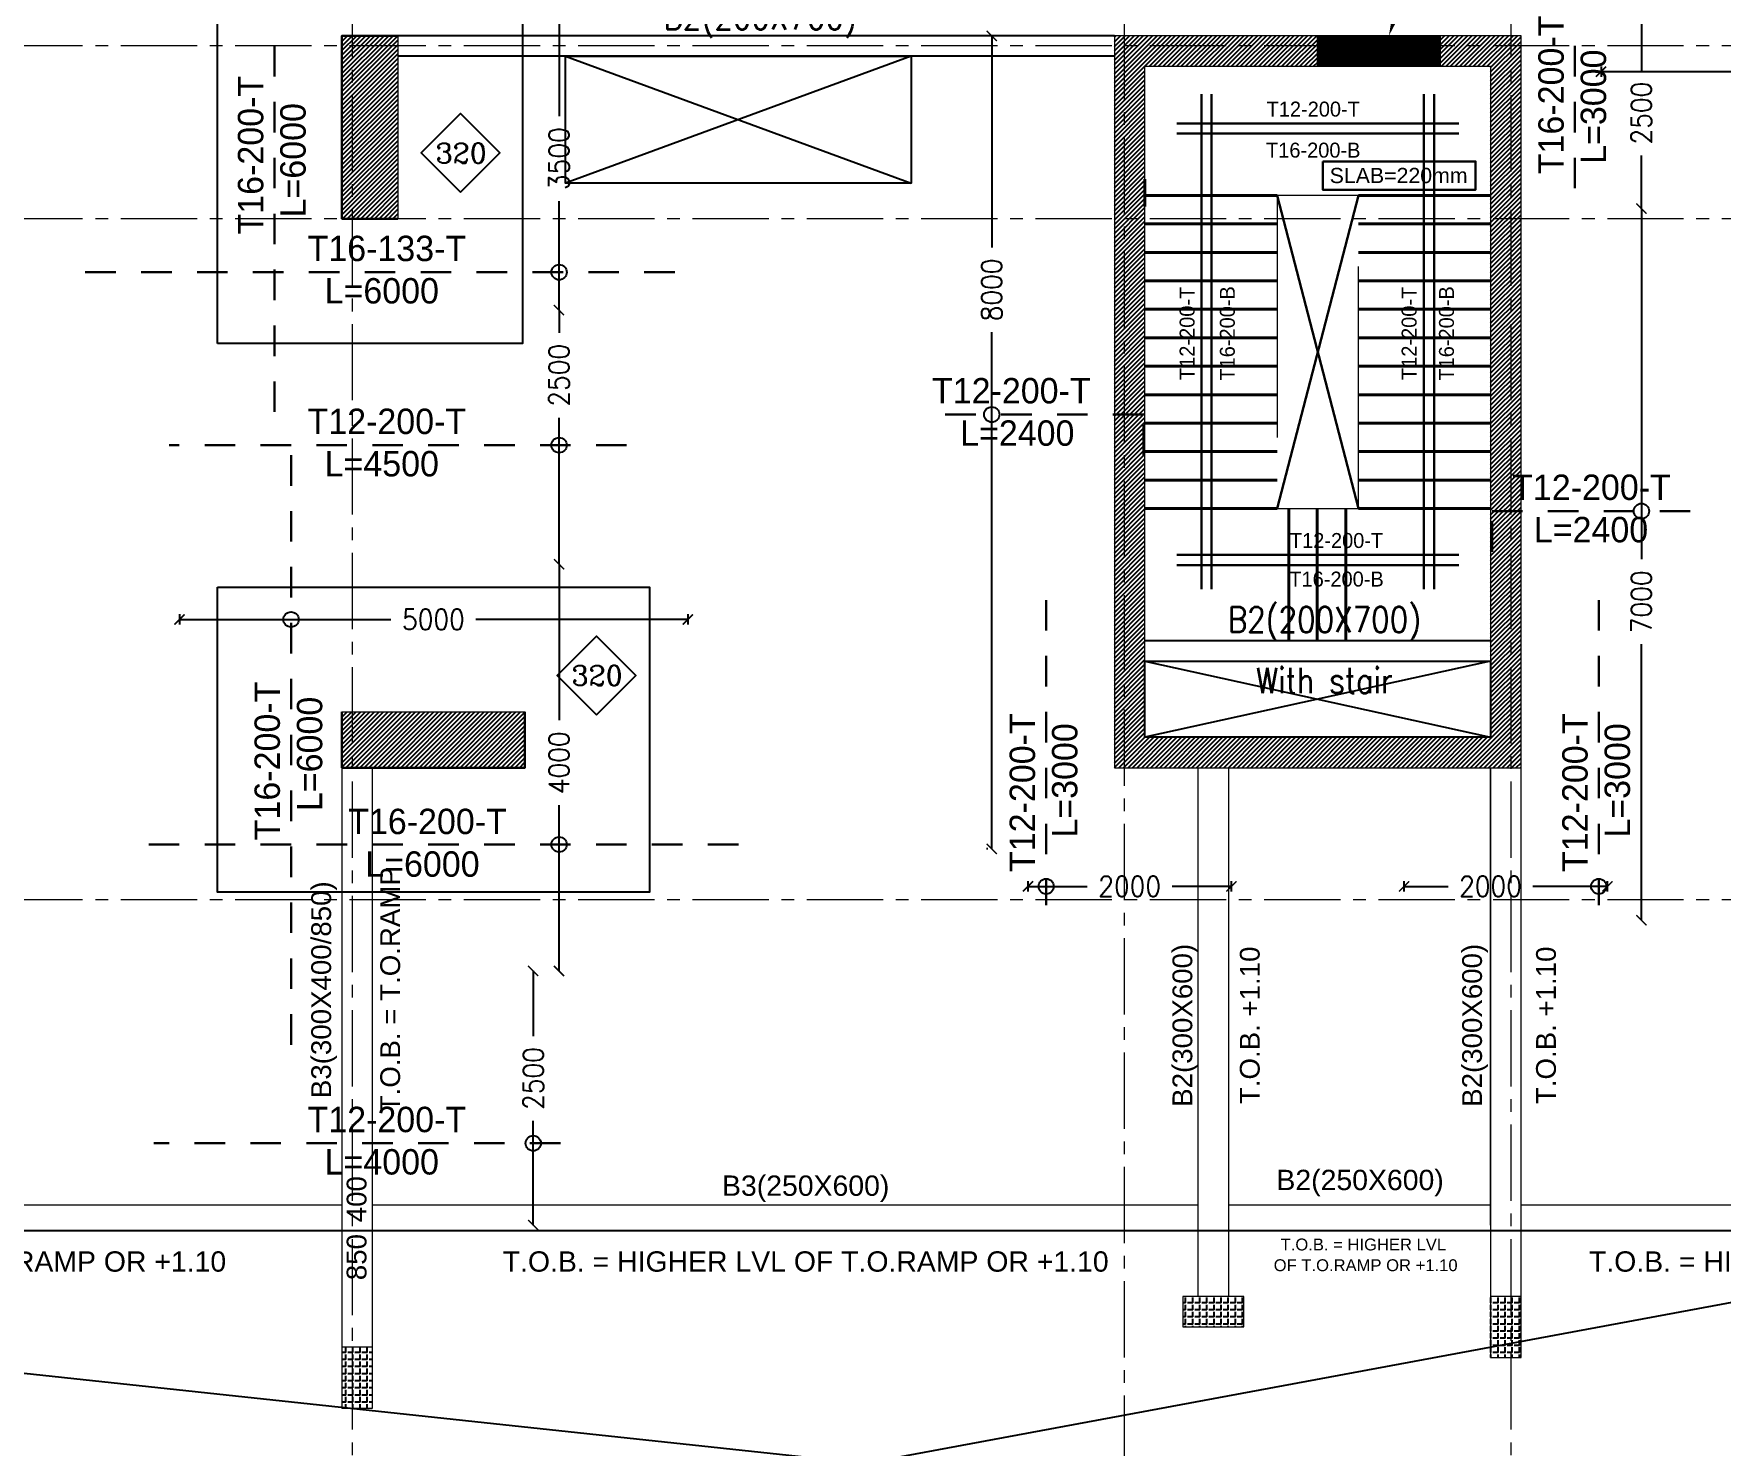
# Model space of a CAD drawing. Header units: millimetres. Extents: x -967280 to 3852, y 2833 to 1955156.
# Drawn here: x -735361 to -718759, y 581864 to 595758 of the extents above; entities that cross this region are included whole.
import ezdxf
from ezdxf import colors
from ezdxf.entities.mleader import LeaderData, LeaderLine
from ezdxf.enums import TextEntityAlignment as Align
from ezdxf.math import Vec2, Vec3

# ---------------------------------------------------------------- set-up
doc = ezdxf.new("R2010")
doc.units = ezdxf.units.MM
doc.header["$LTSCALE"] = 1000
doc.header["$PDMODE"] = 35
doc.header["$PDSIZE"] = 25
for name, pattern in [('$0$DASHED2', [0.375, 0.25, -0.125]), ('B05-FIRST FLOOR PLAN$0$DLINE', [0.55, 0.3, -0.25]), ('Columns_Structural070816$0$CENTER2', [1.125, 0.75, -0.125, 0.125, -0.125]), ('HIDDEN', [0.375, 0.25, -0.125]), ('HRZN_Line-Ptrn-Sold', [9144001.0, 9144000.0, -1]), ('Overhead', [3.96875, 2.38125, -1.5875])]:
    doc.linetypes.add(name, pattern=pattern)
for name, color, linetype, lineweight in [('A-DIM', 7, 'Continuous', 13), ('A-STAIR', 1, 'HRZN_Line-Ptrn-Sold', 13), ('BEAMS', 3, 'HRZN_Line-Ptrn-Sold', 18), ('S - column', 6, 'Continuous', 60), ('S - stair', 3, 'Continuous', 40), ('ST-000-AXIS', 9, 'Columns_Structural070816$0$CENTER2', 9), ('ST-203-SLAB-TXT', 7, 'Continuous', 30), ('ST-206-SLAB-DIM', 1, 'Continuous', 20), ('ST-RFT-BOT', 2, '$0$DASHED2', 30), ('ST-RFT-TOP', 5, '$0$DASHED2', 30)]:
    doc.layers.add(name, color=color, linetype=linetype, lineweight=lineweight)
for name, color, linetype in [('B05-FIRST FLOOR PLAN$0$STR_ROOF RFT$0$S-SYMB', 30, 'Continuous'), ('S - col hach', 1, 'Continuous'), ('S - dot', 1, 'Continuous'), ('S -Beams', 2, 'Continuous'), ('S-OPENING', 4, 'Continuous'), ('S-TEXT', 2, 'Continuous'), ('SLAB', 210, 'Continuous')]:
    doc.layers.add(name, color=color, linetype=linetype)
doc.styles.add('Arial_3', font='arial.ttf', dxfattribs={"height": 7999.15942})
doc.styles.add('B05-FIRST FLOOR PLAN$0$XS-Roof RFT$0$T25-100', font='STENCIL.shx', dxfattribs={"height": 250})
doc.styles.add('ROMANC', font='romanc.shx')
doc.styles.add('ST-DIM', font='romans.shx', dxfattribs={"width": 0.85})
doc.styles.add('TUNELNO', font='romans.shx', dxfattribs={"width": 0.9})
doc.styles.add('TXT DIM 25', font='arial.ttf')
doc.styles.add('XREF-ST-FRAMING 1ST FLOOR$0$STRECTURAL', font='arial.ttf')
doc.dimstyles.new('Copy(2) of DSEC', dxfattribs={"dimtxt": 200, "dimasz": 100, "dimexe": 50, "dimexo": 80, "dimgap": 100, "dimtad": 1, "dimdec": 0, "dimrnd": 5, "dimzin": 0, "dimdsep": 46, "dimtxsty": 'TUNELNO', "dimblk": 'ARCHTICK', "dimcen": 0.09, "dimclrd": 1, "dimclre": 1, "dimclrt": 3, "dimadec": 0, "dimazin": 0, "dimtfac": 0.78125, "dimtdec": 0, "dimtix": 1, "dimtmove": 2, "dimatfit": 3, "dimldrblk": 'ARCHTICK', "dimfxl": 1, "dimtolj": 1, "dimtzin": 0, "dimarcsym": 0})
pattern_1 = [(45, (193250.144, -596912.31), (-22.4506403, 22.4506403), [])]

# ---------------------------------------------------------------- blocks, each defined once
blk = doc.blocks.new('FROM FOUNDATION TO UPPER LOWER BASEMENT_COLUMNS(new2)')
at = {"layer": 'S - col hach'}
h = blk.add_hatch(dxfattribs=at)
h.set_pattern_fill('ANSI31', color=256, scale=10)
h.set_pattern_definition(pattern_1)
h.paths.add_polyline_path([(425949, 617140), (425949, 618940), (425399, 618940), (425399, 617140)])
h = blk.add_hatch(dxfattribs=at)
h.set_pattern_fill('ANSI31', color=256, scale=10)
h.set_pattern_definition([(45, (907727.56, 223202.353), (-22.4506403, 22.4506403), [])])
h.paths.add_polyline_path([(436699, 618640), (436699, 612040), (433299, 612040), (433299, 618640), (434999, 618640), (434999, 618940), (432999, 618940), (432999, 611740), (436999, 611740), (436999, 618940), (436199, 618940), (436199, 618640)])
h = blk.add_hatch(dxfattribs=at)
h.set_pattern_fill('ANSI31', color=256, scale=10)
h.set_pattern_definition(pattern_1)
h.paths.add_polyline_path([(427199, 611740), (427199, 612290), (425399, 612290), (425399, 611740)])
at = {"layer": 'S - column', "lineweight": 15}
for points in [[(425949, 618940), (425949, 617140), (425399, 617140), (425399, 618940)], [(436699, 612040), (433299, 612040), (433299, 618640), (434999, 618640), (434999, 618940), (432999, 618940), (432999, 611740), (436999, 611740), (436999, 618940), (436199, 618940), (436199, 618640), (436699, 618640)], [(427199, 611740), (425399, 611740), (425399, 612290), (427199, 612290)]]:
    blk.add_lwpolyline(points, close=True, dxfattribs=at)
at = {"layer": 'ST-RFT-BOT', "color": 7, "linetype": 'Continuous', "ltscale": 30}
for points in [[(425949, 618940), (425399, 618940), (425399, 617140), (425949, 617140)], [(425399, 612290), (425399, 611740), (427199, 611740), (427199, 612290)]]:
    blk.add_lwpolyline(points, dxfattribs=at)
blk = doc.blocks.new('str col up n')
at = {"layer": 'S - col hach', "true_color": 0xcd6928}
h = blk.add_hatch(dxfattribs=at)
h.set_pattern_fill('ANGLE', color=32, scale=10, angle=90)
h.set_pattern_definition([(90, (-425698.87, -541239.72), (-69.85, 4e-15), [50.8, -19.05]), (180, (-425698.87, -541239.72), (-9e-15, -69.85), [50.8, -19.05])])
h.paths.add_polyline_path([(7974, -34800), (7974, -35100), (8574, -35100), (8574, -34800)])
h = blk.add_hatch(dxfattribs=at)
h.set_pattern_fill('ANGLE', color=32, scale=10, angle=90)
h.set_pattern_definition([(90, (-425698.87, -541239.72), (-69.85, 4e-15), [50.8, -19.05]), (180, (-425698.87, -541239.72), (-9e-15, -69.85), [50.8, -19.05])])
h.paths.add_polyline_path([(11300, -34800), (11000, -34800), (11000, -35400), (11300, -35400)])
h = blk.add_hatch(dxfattribs=at)
h.set_pattern_fill('ANGLE', color=32, scale=10, angle=90)
h.set_pattern_definition([(90, (-425648.87, -541239.72), (-69.85, 4e-15), [50.8, -19.05]), (180, (-425648.87, -541239.72), (-9e-15, -69.85), [50.8, -19.05])])
h.paths.add_polyline_path([(0, -35300), (-300, -35300), (-300, -35900), (0, -35900)])
at = {"layer": 'S - column', "lineweight": 15}
for points in [[(7974, -34800), (7974, -35100), (8574, -35100), (8574, -34800)], [(11300, -34800), (11000, -34800), (11000, -35400), (11300, -35400)], [(0, -35300), (-300, -35300), (-300, -35900), (0, -35900)]]:
    blk.add_lwpolyline(points, close=True, dxfattribs=at)
blk = doc.blocks.new('_ArchTick')
at = {"color": 0, "linetype": 'ByBlock', "const_width": 0.15}
blk.add_lwpolyline([(-0.5, -0.5), (0.5, 0.5)], dxfattribs=at)
blk = doc.blocks.new('*D615')
at = {"layer": 'Defpoints', "color": 0, "transparency": 16777216}
for p in [(-719941, 595515), (-714439, 595515), (-714439, 595385)]:
    blk.add_point(p, dxfattribs=at)
at = {"layer": 'ST-206-SLAB-DIM', "color": 1, "lineweight": -2, "transparency": 16777216}
for p, q in [((-719941, 595435), (-719941, 595335)), ((-719941, 595385), (-718394, 595385)), ((-714439, 595385), (-717560, 595385)), ((-714439, 595435), (-714439, 595335))]:
    blk.add_line(p, q, dxfattribs=at)
at = {"layer": 'ST-206-SLAB-DIM', "color": 1, "lineweight": -2, "transparency": 16777216, "xscale": 100, "yscale": 100, "zscale": 100, "rotation": 180}
blk.add_blockref('_ArchTick', (-719941, 595385), dxfattribs=at)
at = {"layer": 'ST-206-SLAB-DIM', "color": 1, "lineweight": -2, "transparency": 16777216, "xscale": 100, "yscale": 100, "zscale": 100}
blk.add_blockref('_ArchTick', (-714439, 595385), dxfattribs=at)
at = {"layer": 'ST-206-SLAB-DIM', "color": 3, "transparency": 16777216, "insert": (-717977, 595385), "char_height": 200, "attachment_point": 5, "style": 'TUNELNO'}
blk.add_mtext('\\A1;5500', dxfattribs=at)
blk = doc.blocks.new('*D565')
at = {"layer": 'Defpoints', "color": 0, "transparency": 16777216}
for p in [(-730193, 596540), (-730163, 596540), (-730163, 593039)]:
    blk.add_point(p, dxfattribs=at)
at = {"layer": 'ST-206-SLAB-DIM', "color": 1, "lineweight": -2, "transparency": 16777216}
for p, q in [((-730193, 596540), (-730193, 594946)), ((-730193, 593039), (-730193, 594112))]:
    blk.add_line(p, q, dxfattribs=at)
at = {"layer": 'ST-206-SLAB-DIM', "color": 1, "lineweight": -2, "transparency": 16777216, "xscale": 100, "yscale": 100, "zscale": 100}
for p, rotation in [((-730193, 596540), 90), ((-730193, 593039), 270)]:
    blk.add_blockref('_ArchTick', p, dxfattribs=dict(at, rotation=rotation))
at = {"layer": 'ST-206-SLAB-DIM', "color": 3, "transparency": 16777216, "insert": (-730193, 594529), "char_height": 200, "attachment_point": 5, "rotation": 90, "style": 'TUNELNO'}
blk.add_mtext('\\A1;3500', dxfattribs=at)
blk = doc.blocks.new('*D569')
at = {"layer": 'Defpoints', "color": 0, "transparency": 16777216}
for p in [(-730193, 590540), (-730163, 590540), (-730163, 586539)]:
    blk.add_point(p, dxfattribs=at)
at = {"layer": 'ST-206-SLAB-DIM', "color": 1, "lineweight": -2, "transparency": 16777216}
for p, q in [((-730193, 590540), (-730193, 589005)), ((-730193, 586539), (-730193, 588170))]:
    blk.add_line(p, q, dxfattribs=at)
at = {"layer": 'ST-206-SLAB-DIM', "color": 1, "lineweight": -2, "transparency": 16777216, "xscale": 100, "yscale": 100, "zscale": 100}
for p, rotation in [((-730193, 590540), 90), ((-730193, 586539), 270)]:
    blk.add_blockref('_ArchTick', p, dxfattribs=dict(at, rotation=rotation))
at = {"layer": 'ST-206-SLAB-DIM', "color": 3, "transparency": 16777216, "insert": (-730193, 588587), "char_height": 200, "attachment_point": 5, "rotation": 90, "style": 'TUNELNO'}
blk.add_mtext('\\A1;4000', dxfattribs=at)
blk = doc.blocks.new('*D570')
at = {"layer": 'Defpoints', "color": 0, "transparency": 16777216}
for p in [(-733927, 590127), (-728926, 590127), (-728926, 589996)]:
    blk.add_point(p, dxfattribs=at)
at = {"layer": 'ST-206-SLAB-DIM', "color": 1, "lineweight": -2, "transparency": 16777216}
for p, q in [((-733927, 590047), (-733927, 589946)), ((-728926, 590047), (-728926, 589946)), ((-733927, 589996), (-731846, 589996)), ((-728926, 589996), (-731012, 589996))]:
    blk.add_line(p, q, dxfattribs=at)
at = {"layer": 'ST-206-SLAB-DIM', "color": 1, "lineweight": -2, "transparency": 16777216, "xscale": 100, "yscale": 100, "zscale": 100, "rotation": 180}
blk.add_blockref('_ArchTick', (-733927, 589996), dxfattribs=at)
at = {"layer": 'ST-206-SLAB-DIM', "color": 1, "lineweight": -2, "transparency": 16777216, "xscale": 100, "yscale": 100, "zscale": 100}
blk.add_blockref('_ArchTick', (-728926, 589996), dxfattribs=at)
at = {"layer": 'ST-206-SLAB-DIM', "color": 3, "transparency": 16777216, "insert": (-731429, 589996), "char_height": 200, "attachment_point": 5, "style": 'TUNELNO'}
blk.add_mtext('\\A1;5000', dxfattribs=at)
blk = doc.blocks.new('*D572')
at = {"layer": 'Defpoints', "color": 0, "transparency": 16777216}
for p in [(-730163, 593039), (-730193, 590540), (-730163, 590540)]:
    blk.add_point(p, dxfattribs=at)
at = {"layer": 'ST-206-SLAB-DIM', "color": 1, "lineweight": -2, "transparency": 16777216}
for p, q in [((-730193, 593039), (-730193, 592815)), ((-730193, 590540), (-730193, 591981))]:
    blk.add_line(p, q, dxfattribs=at)
at = {"layer": 'ST-206-SLAB-DIM', "color": 1, "lineweight": -2, "transparency": 16777216, "xscale": 100, "yscale": 100, "zscale": 100}
for p, rotation in [((-730193, 593039), 90), ((-730193, 590540), 270)]:
    blk.add_blockref('_ArchTick', p, dxfattribs=dict(at, rotation=rotation))
at = {"layer": 'ST-206-SLAB-DIM', "color": 3, "transparency": 16777216, "insert": (-730193, 592398), "char_height": 200, "attachment_point": 5, "rotation": 90, "style": 'TUNELNO'}
blk.add_mtext('\\A1;2500', dxfattribs=at)
blk = doc.blocks.new('*D580')
at = {"layer": 'Defpoints', "color": 0, "transparency": 16777216}
for p in [(-719544, 596536), (-719514, 596536), (-719514, 594037)]:
    blk.add_point(p, dxfattribs=at)
at = {"layer": 'ST-206-SLAB-DIM', "color": 1, "lineweight": -2, "transparency": 16777216}
for p, q in [((-719544, 596536), (-719544, 595395)), ((-719544, 594037), (-719544, 594560))]:
    blk.add_line(p, q, dxfattribs=at)
at = {"layer": 'ST-206-SLAB-DIM', "color": 1, "lineweight": -2, "transparency": 16777216, "xscale": 100, "yscale": 100, "zscale": 100}
for p, rotation in [((-719544, 596536), 90), ((-719544, 594037), 270)]:
    blk.add_blockref('_ArchTick', p, dxfattribs=dict(at, rotation=rotation))
at = {"layer": 'ST-206-SLAB-DIM', "color": 3, "transparency": 16777216, "insert": (-719544, 594977), "char_height": 200, "attachment_point": 5, "rotation": 90, "style": 'TUNELNO'}
blk.add_mtext('\\A1;2500', dxfattribs=at)
blk = doc.blocks.new('*D581')
at = {"layer": 'Defpoints', "color": 0, "transparency": 16777216}
for p in [(-725936, 595737), (-725894, 595737), (-725894, 587739)]:
    blk.add_point(p, dxfattribs=at)
at = {"layer": 'ST-206-SLAB-DIM', "color": 1, "lineweight": -2, "transparency": 16777216}
for p, q in [((-725974, 595737), (-725986, 595737)), ((-725936, 595737), (-725936, 593655)), ((-725936, 587739), (-725936, 592821)), ((-725974, 587739), (-725986, 587739))]:
    blk.add_line(p, q, dxfattribs=at)
at = {"layer": 'ST-206-SLAB-DIM', "color": 1, "lineweight": -2, "transparency": 16777216, "xscale": 100, "yscale": 100, "zscale": 100}
for p, rotation in [((-725936, 595737), 90), ((-725936, 587739), 270)]:
    blk.add_blockref('_ArchTick', p, dxfattribs=dict(at, rotation=rotation))
at = {"layer": 'ST-206-SLAB-DIM', "color": 3, "transparency": 16777216, "insert": (-725936, 593238), "char_height": 200, "attachment_point": 5, "rotation": 90, "style": 'TUNELNO'}
blk.add_mtext('\\A1;8000', dxfattribs=at)
blk = doc.blocks.new('*D582')
at = {"layer": 'Defpoints', "color": 0, "transparency": 16777216}
for p in [(-723578, 587371), (-725579, 587240), (-723578, 587240)]:
    blk.add_point(p, dxfattribs=at)
at = {"layer": 'ST-206-SLAB-DIM', "color": 1, "lineweight": -2, "transparency": 16777216}
for p, q in [((-725579, 587320), (-725579, 587421)), ((-725579, 587371), (-724996, 587371)), ((-723578, 587371), (-724162, 587371)), ((-723578, 587320), (-723578, 587421))]:
    blk.add_line(p, q, dxfattribs=at)
at = {"layer": 'ST-206-SLAB-DIM', "color": 1, "lineweight": -2, "transparency": 16777216, "xscale": 100, "yscale": 100, "zscale": 100, "rotation": 180}
blk.add_blockref('_ArchTick', (-725579, 587371), dxfattribs=at)
at = {"layer": 'ST-206-SLAB-DIM', "color": 1, "lineweight": -2, "transparency": 16777216, "xscale": 100, "yscale": 100, "zscale": 100}
blk.add_blockref('_ArchTick', (-723578, 587371), dxfattribs=at)
at = {"layer": 'ST-206-SLAB-DIM', "color": 3, "transparency": 16777216, "insert": (-724579, 587371), "char_height": 200, "attachment_point": 5, "style": 'TUNELNO'}
blk.add_mtext('\\A1;2000', dxfattribs=at)
blk = doc.blocks.new('*D583')
at = {"layer": 'Defpoints', "color": 0, "transparency": 16777216}
for p in [(-719878, 587371), (-721879, 587240), (-719878, 587240)]:
    blk.add_point(p, dxfattribs=at)
at = {"layer": 'ST-206-SLAB-DIM', "color": 1, "lineweight": -2, "transparency": 16777216}
for p, q in [((-721879, 587320), (-721879, 587421)), ((-721879, 587371), (-721446, 587371)), ((-719878, 587371), (-720612, 587371)), ((-719878, 587320), (-719878, 587421))]:
    blk.add_line(p, q, dxfattribs=at)
at = {"layer": 'ST-206-SLAB-DIM', "color": 1, "lineweight": -2, "transparency": 16777216, "xscale": 100, "yscale": 100, "zscale": 100, "rotation": 180}
blk.add_blockref('_ArchTick', (-721879, 587371), dxfattribs=at)
at = {"layer": 'ST-206-SLAB-DIM', "color": 1, "lineweight": -2, "transparency": 16777216, "xscale": 100, "yscale": 100, "zscale": 100}
blk.add_blockref('_ArchTick', (-719878, 587371), dxfattribs=at)
at = {"layer": 'ST-206-SLAB-DIM', "color": 3, "transparency": 16777216, "insert": (-721029, 587371), "char_height": 200, "attachment_point": 5, "style": 'TUNELNO'}
blk.add_mtext('\\A1;2000', dxfattribs=at)
blk = doc.blocks.new('*D584')
at = {"layer": 'Defpoints', "color": 0, "transparency": 16777216}
for p in [(-719544, 594037), (-719514, 594037), (-719514, 587037)]:
    blk.add_point(p, dxfattribs=at)
at = {"layer": 'ST-206-SLAB-DIM', "color": 1, "lineweight": -2, "transparency": 16777216}
for p, q in [((-719544, 594037), (-719544, 590588)), ((-719544, 587037), (-719544, 589753))]:
    blk.add_line(p, q, dxfattribs=at)
at = {"layer": 'ST-206-SLAB-DIM', "color": 1, "lineweight": -2, "transparency": 16777216, "xscale": 100, "yscale": 100, "zscale": 100}
for p, rotation in [((-719544, 594037), 90), ((-719544, 587037), 270)]:
    blk.add_blockref('_ArchTick', p, dxfattribs=dict(at, rotation=rotation))
at = {"layer": 'ST-206-SLAB-DIM', "color": 3, "transparency": 16777216, "insert": (-719544, 590170), "char_height": 200, "attachment_point": 5, "rotation": 90, "style": 'TUNELNO'}
blk.add_mtext('\\A1;7000', dxfattribs=at)
blk = doc.blocks.new('*D649')
at = {"layer": 'Defpoints', "color": 0, "transparency": 16777216}
for p in [(-730417, 586539), (-730447, 584040), (-730417, 584040)]:
    blk.add_point(p, dxfattribs=at)
at = {"layer": 'ST-206-SLAB-DIM', "color": 1, "lineweight": -2, "transparency": 16777216}
for p, q in [((-730447, 586539), (-730447, 585898)), ((-730447, 584040), (-730447, 585064))]:
    blk.add_line(p, q, dxfattribs=at)
at = {"layer": 'ST-206-SLAB-DIM', "color": 1, "lineweight": -2, "transparency": 16777216, "xscale": 100, "yscale": 100, "zscale": 100}
for p, rotation in [((-730447, 586539), 90), ((-730447, 584040), 270)]:
    blk.add_blockref('_ArchTick', p, dxfattribs=dict(at, rotation=rotation))
at = {"layer": 'ST-206-SLAB-DIM', "color": 3, "transparency": 16777216, "insert": (-730447, 585481), "char_height": 200, "attachment_point": 5, "rotation": 90, "style": 'TUNELNO'}
blk.add_mtext('\\A1;2500', dxfattribs=at)
blk = doc.blocks.new('AXES-00')
at = {"layer": 'ST-000-AXIS'}
for p, q in [((525498.9, 750979.6), (525498.9, 695813.8)), ((533098.9, 695813.8), (533098.9, 750979.6)), ((536898.9, 750979.6), (536898.9, 695813.8)), ((575723.2, 718839.7), (505674.3, 718839.7)), ((575723.2, 717139.7), (505674.3, 717139.7)), ((575723.2, 710439.7), (505674.3, 710439.7))]:
    blk.add_line(p, q, dxfattribs=at)

msp = doc.modelspace()

# ---------------------------------------------------------------- hatches: boundary and pattern name
at = {"layer": 'S-OPENING', "ltscale": 30, "transparency": 33554483}
h = msp.add_hatch(dxfattribs=at)
h.set_pattern_fill('ANSI37', scale=5)
h.set_pattern_definition([(45, (167355.478, -97474.43), (-11.22532015, 11.22532015), []), (135, (167355.478, -97474.43), (-11.22532015, -11.22532015), [])])
h.paths.add_polyline_path([(-722728.7, 595737.4), (-721528.7, 595737.4), (-721528.7, 595437.4), (-722728.7, 595437.4)])

# ---------------------------------------------------------------- linework, layer by layer
at = {"layer": 'A-DIM', "color": 1}
for p, q in [((-723604.7, 584237.4), (-723604.7, 588537.4)), ((-721028.7, 584037.4), (-721028.7, 588537.4)), ((-720728.7, 584237.4), (-720728.7, 588537.4))]:
    msp.add_line(p, q, dxfattribs=at)
at = {"layer": 'A-STAIR', "linetype": 'Overhead'}
msp.add_lwpolyline([(-722328.7, 594167.4), (-723128.7, 594167.4), (-723128.7, 591087.4), (-722328.7, 591087.4)], close=True, dxfattribs=at)
at = {"layer": 'B05-FIRST FLOOR PLAN$0$STR_ROOF RFT$0$S-SYMB'}
for centre in [(-730192.6, 593411.8), (-725936.2, 592012.1), (-730192.8, 591710.9), (-719544.2, 591062.5), (-732829.5, 589995.9), (-730192.5, 587783.1), (-725400.6, 587370.9), (-719964.2, 587370.9), (-730446.7, 584843.9)]:
    msp.add_circle(centre, 75, dxfattribs=at)
at = {"layer": 'BEAMS'}
for p, q in [((-732328.7, 588537.4), (-732328.7, 582837.4)), ((-732028.7, 582837.4), (-732028.7, 588537.4)), ((-723904.7, 583337.4), (-723904.7, 588537.4)), ((-723604.7, 583337.4), (-723604.7, 588537.4)), ((-721028.7, 588537.4), (-721028.7, 583337.4)), ((-720728.7, 583337.4), (-720728.7, 588537.4)), ((-739828.7, 584237.4), (-732328.7, 584237.4)), ((-732028.7, 584237.4), (-723904.7, 584237.4)), ((-723604.7, 584237.4), (-721028.7, 584237.4)), ((-720728.7, 584237.4), (-713328.7, 584237.4)), ((-739828.7, 583987.4), (-732328.7, 583987.4)), ((-732028.7, 583987.4), (-723904.7, 583987.4)), ((-723604.7, 583987.4), (-721028.7, 583987.4)), ((-720728.7, 583987.4), (-713328.7, 583987.4))]:
    msp.add_line(p, q, dxfattribs=at)
at = {"layer": 'S - dot'}
for p, q in [((-726728.7, 595537.4), (-730128.7, 594287.4)), ((-730128.7, 595537.4), (-726728.7, 594287.4)), ((-721028.7, 589587.4), (-724428.7, 588837.4)), ((-724428.7, 589587.4), (-721028.7, 588837.4)), ((-746928.7, 578037.4), (-692993.7, 588037.4)), ((-692993.7, 578037.4), (-740278.7, 583094.1))]:
    msp.add_line(p, q, dxfattribs=at)
at = {"layer": 'S - stair', "ltscale": 500}
msp.add_line((-724428.7, 594057.4), (-724428.7, 594327.4), dxfattribs=at)
at = {"layer": 'S - stair', "linetype": 'HIDDEN', "ltscale": 500}
for p, q in [((-723128.7, 594167.4), (-724428.7, 594167.4)), ((-722328.7, 594167.4), (-721028.7, 594167.4)), ((-723128.7, 593887.4), (-724428.7, 593887.4)), ((-722328.7, 593887.4), (-721028.7, 593887.4)), ((-723128.7, 593607.4), (-724428.7, 593607.4)), ((-722328.7, 593607.4), (-721028.7, 593607.4)), ((-723128.7, 593327.4), (-724428.7, 593327.4)), ((-722328.7, 593327.4), (-721028.7, 593327.4)), ((-723128.7, 593047.4), (-724428.7, 593047.4)), ((-722328.7, 593047.4), (-721028.7, 593047.4)), ((-723128.7, 592767.4), (-724428.7, 592767.4)), ((-722328.7, 592767.4), (-721028.7, 592767.4)), ((-723128.7, 592487.4), (-724428.7, 592487.4)), ((-722328.7, 592487.4), (-721028.7, 592487.4)), ((-723128.7, 592207.4), (-724428.7, 592207.4)), ((-722328.7, 592207.4), (-721028.7, 592207.4)), ((-723128.7, 591927.4), (-724428.7, 591927.4)), ((-722328.7, 591927.4), (-721028.7, 591927.4)), ((-723128.7, 591647.4), (-724428.7, 591647.4)), ((-722328.7, 591647.4), (-721028.7, 591647.4)), ((-723128.7, 591367.4), (-724428.7, 591367.4)), ((-722328.7, 591367.4), (-721028.7, 591367.4)), ((-723128.7, 591087.4), (-724428.7, 591087.4)), ((-723013.2, 591087.4), (-723013.2, 589787.4)), ((-722733.2, 591087.4), (-722733.2, 589787.4)), ((-722733.2, 591087.4), (-722733.2, 589787.4)), ((-722453.2, 591087.4), (-722453.2, 589787.4)), ((-722328.7, 591087.4), (-721028.7, 591087.4))]:
    msp.add_line(p, q, dxfattribs=at)
at = {"layer": 'S -Beams'}
for p, q in [((-724728.7, 595737.4), (-731778.8, 595737.4)), ((-724728.7, 595537.4), (-731778.7, 595537.4)), ((-721028.7, 589787.4), (-724428.7, 589787.4))]:
    msp.add_line(p, q, dxfattribs=at)
at = {"layer": 'S -Beams', "color": 4, "ltscale": 30}
msp.add_lwpolyline([(-712857.1, 583987.4), (-712857.1, 588037.4), (-692993.7, 588037.4), (-692993.7, 596837.4), (-695613.7, 596837.4), (-695613.7, 604237.4), (-692993.7, 604237.4), (-692993.7, 613037.4), (-713028.7, 613037.4), (-713028.7, 613837.4), (-716928.7, 613837.4), (-716928.7, 615037.4), (-721028.7, 615037.4), (-721028.7, 612537.4), (-730528.7, 612537.4), (-730528.7, 616237.4), (-736128.7, 616237.4), (-736128.7, 614237.4), (-740128.7, 614237.4), (-740128.7, 608237.4), (-740928.7, 608237.4), (-740928.7, 592837.4), (-740128.7, 592837.4), (-740128.7, 583987.4)], close=True, dxfattribs=at)
at = {"layer": 'S -Beams'}
for points in [[(-730128.7, 595537.4), (-726728.7, 595537.4), (-726728.7, 594287.4), (-730128.7, 594287.4)], [(-724428.7, 589587.4), (-721028.7, 589587.4), (-721028.7, 588837.4), (-724428.7, 588837.4)]]:
    msp.add_lwpolyline(points, close=True, dxfattribs=at)
at = {"layer": 'S-OPENING', "color": 4, "ltscale": 30}
msp.add_lwpolyline([(-722728.7, 595737.4), (-721528.7, 595737.4), (-721528.7, 595437.4), (-722728.7, 595437.4)], close=True, dxfattribs=at)
at = {"layer": 'S-TEXT', "color": 7, "true_color": 0xffffff}
for points in [[(-731161.3, 594198.1), (-730774.2, 594585.2), (-731161.3, 594972.4), (-731548.5, 594585.2)], [(-729823.9, 589059.1), (-729436.8, 589446.3), (-729823.9, 589833.4), (-730211.1, 589446.3)]]:
    msp.add_lwpolyline(points, close=True, dxfattribs=at)
at = {"layer": 'SLAB', "color": 2, "linetype": 'Continuous', "ltscale": 30}
for points in [[(-733553.7, 592712.4), (-733553.7, 596962.4), (-730553.7, 596962.4), (-730553.7, 592712.4)], [(-733553.7, 590312.4), (-729303.7, 590312.4), (-729303.7, 587312.4), (-733553.7, 587312.4)]]:
    msp.add_lwpolyline(points, close=True, dxfattribs=at)
at = {"layer": 'ST-203-SLAB-TXT'}
msp.add_lwpolyline([(-722678.7, 594502.5), (-721176.2, 594502.5), (-721176.2, 594223.1), (-722678.7, 594223.1)], close=True, dxfattribs=at)
at = {"layer": 'ST-RFT-BOT', "ltscale": 30}
for p, q in [((-723872.9, 595163.7), (-723872.9, 590293.2)), ((-723772.9, 595163.7), (-723772.9, 590293.2)), ((-721684.5, 595163.7), (-721684.5, 590293.2)), ((-721584.5, 595163.7), (-721584.5, 590293.2)), ((-721342, 594875.2), (-724115.4, 594875.2)), ((-721342, 594775.2), (-724115.4, 594775.2)), ((-721342, 590631.9), (-724115.4, 590631.9)), ((-721342, 590531.9), (-724115.4, 590531.9))]:
    msp.add_line(p, q, dxfattribs=at)
at = {"layer": 'ST-RFT-BOT', "color": 3, "linetype": 'Continuous', "ltscale": 30}
for p, q in [((-722328.7, 594167.4), (-723128.7, 591087.4)), ((-723128.7, 594167.4), (-722328.7, 591087.4))]:
    msp.add_line(p, q, dxfattribs=at)
at = {"layer": 'ST-RFT-TOP', "linetype": 'B05-FIRST FLOOR PLAN$0$DLINE'}
for points in [[(-732992.9, 597837.4), (-732992.9, 591837.4)], [(-726203.9, 597817.4), (-726403.9, 597817.4), (-726403.9, 595617.4)], [(-720199.4, 594237.4), (-720199.4, 597237.4)], [(-729053.7, 593411.8), (-735053.7, 593411.8)], [(-724443.1, 591612.1), (-724443.1, 592012.1), (-726443.1, 592012.1)], [(-729528.9, 591710.9), (-734028.9, 591710.9)], [(-732829.5, 585812.4), (-732829.5, 591812.4)], [(-721014.3, 590662.5), (-721014.3, 591062.5), (-719014.3, 591062.5)], [(-725400.6, 590187.4), (-725400.6, 587187.4)], [(-719964.2, 590187.4), (-719964.2, 587187.4)], [(-728428.7, 587783.1), (-734428.7, 587783.1)], [(-730178.7, 584843.9), (-734178.7, 584843.9)]]:
    msp.add_lwpolyline(points, dxfattribs=at)

# ---------------------------------------------------------------- block references
at = {"layer": 'S - column'}
msp.add_blockref('FROM FOUNDATION TO UPPER LOWER BASEMENT_COLUMNS(new2)', (-1157727.6, -23202.4), dxfattribs=at)
at = {"layer": 'S -Beams'}
msp.add_blockref('AXES-00', (-1257727.6, -123202.4), dxfattribs=at)
at = {"layer": 'ST-RFT-BOT', "color": 3, "linetype": 'Continuous'}
msp.add_blockref('str col up n', (-732028.7, 618137.4), dxfattribs=at)

# ---------------------------------------------------------------- texts
at = {"layer": 'BEAMS', "color": 1, "style": 'Arial_3'}
for s, height, p in [('T.O.B. = T.O.RAMP', 194.734, (-731698.1, 586354.4)), ('B3(300X400/850)', 194.734, (-732377.1, 586354.4)), ('B2(300X600)', 194.734, (-723904.7, 586004.1)), ('T.O.B. +1.10', 194.734, (-723241.8, 586004.1)), ('B2(300X600)', 194.734, (-721054.7, 586004.1)), ('T.O.B. +1.10', 194.734, (-720327.7, 586004.1)), ('400', 194.73, (-732028.9, 584293.8)), ('850', 194.73, (-732028.9, 583724.3))]:
    msp.add_text(s, height=height, rotation=90, dxfattribs=at).set_placement(p, align=Align.BOTTOM_CENTER)
at = {"layer": 'BEAMS', "style": 'Arial_3'}
for s, height, p in [('B3(250X600)', 200, (-727766.3, 584267.1)), ('B2(250X600)', 200, (-722312, 584323.2)), ('T.O.B. = HIGHER LVL ', 116.84, (-722257.4, 583755)), ('T.O.B. = HIGHER LVL OF T.O.RAMP OR +1.10', 200, (-736448.1, 583521.1)), ('T.O.B. = HIGHER LVL OF T.O.RAMP OR +1.10', 200, (-727766.3, 583521.1)), ('T.O.B. = HIGHER LVL OF T.O.RAMP OR +1.10', 200, (-717079.8, 583521.1)), ('OF T.O.RAMP OR +1.10', 116.84, (-722257.4, 583551))]:
    msp.add_text(s, height=height, dxfattribs=at).set_placement(p, align=Align.BOTTOM_CENTER)
at = {"layer": 'S-TEXT', "color": 3, "char_height": 196, "attachment_point": 1, "style": 'ROMANC'}
for insert in [(-731407.8, 594681.3), (-730070.4, 589542.3)]:
    msp.add_mtext_dynamic_manual_height_columns('320', width=592857.868, gutter_width=980, heights=[-196], dxfattribs=dict(at, insert=insert))
at = {"layer": 'ST-203-SLAB-TXT', "style": 'ST-DIM', "width": 0.85}
for s, p in [('B2(200X700)', (-728214.2, 595925.4)), ('B2(200X700)', (-722663.1, 589995.7)), ('With stair', (-722663.1, 589395.4))]:
    msp.add_text(s, height=250, dxfattribs=at).set_placement(p, align=Align.MIDDLE_CENTER)
at = {"layer": 'ST-203-SLAB-TXT', "style": 'B05-FIRST FLOOR PLAN$0$XS-Roof RFT$0$T25-100'}
for s, p in [('T16-200-T', (-720308.6, 594375.8)), ('L=3000', (-719891.9, 594477.7)), ('T16-200-T', (-733102.2, 593782.7)), ('L=6000', (-732685.5, 593950.8)), ('T16-200-T', (-732938.8, 587824.5)), ('L=6000', (-732522.1, 588111.4)), ('T12-200-T', (-725509.8, 587512.7)), ('T12-200-T', (-720073.5, 587512.7)), ('L=3000', (-725093.1, 587850.8)), ('L=3000', (-719656.8, 587850.8))]:
    msp.add_text(s, height=250, rotation=90, dxfattribs=at).set_placement(p)
for s, p in [('T12-200-T', (-722773, 594898.8)), ('T16-200-B', (-722773, 594495.2)), ('T12-200-T', (-722543.8, 590655.4)), ('T16-200-B', (-722543.8, 590276))]:
    msp.add_text(s, height=147.03, dxfattribs=at).set_placement(p, align=Align.BOTTOM_CENTER)
for s, p in [('T16-133-T', (-732667.1, 593521)), ('L=6000', (-732499, 593104.4)), ('T12-200-T', (-726523.6, 592121.4)), ('T12-200-T', (-732667.3, 591820.2)), ('L=2400', (-726247.2, 591704.7)), ('L=4500', (-732499.2, 591403.5)), ('T12-200-T', (-720816.3, 591171.8)), ('L=2400', (-720602.7, 590755.1)), ('T16-200-T', (-732267.1, 587884.8)), ('L=6000', (-732099, 587465.7)), ('T12-200-T', (-732667.2, 584953.2)), ('L=4000', (-732499.1, 584536.5))]:
    msp.add_text(s, height=250, dxfattribs=at).set_placement(p)
for s, p in [('T12-200-T', (-723896.5, 592810.3)), ('T16-200-B', (-723500.7, 592810.3)), ('T12-200-T', (-721712.3, 592810.3)), ('T16-200-B', (-721344.8, 592810.3))]:
    msp.add_text(s, height=147.03, rotation=90, dxfattribs=at).set_placement(p, align=Align.BOTTOM_CENTER)
at = {"layer": 'ST-203-SLAB-TXT', "insert": (-721933.1, 594362.4), "char_height": 149.99, "attachment_point": 5, "style": 'XREF-ST-FRAMING 1ST FLOOR$0$STRECTURAL'}
msp.add_mtext('SLAB=220mm', dxfattribs=at)

# ---------------------------------------------------------------- dimensions: what is measured, and where the dimension line sits
at = {"layer": 'ST-206-SLAB-DIM'}
for base, p1, p2, angle, picture, middle in [((-730192.7, 596540.3), (-730162.7, 593039.4), (-730162.7, 596540.3), 90, '*D565', (-730192.7, 594529.3)), ((-719544.1, 596536.1), (-719514.1, 594037.4), (-719514.1, 596536.1), 90, '*D580', (-719544.1, 594977.4)), ((-725936.2, 595737.4), (-725894.2, 587738.7), (-725894.2, 595737.4), 90, '*D581', (-725936.2, 593238)), ((-714438.7, 595384.6), (-719940.7, 595515.2), (-714438.7, 595515.2), 360, '*D615', (-717976.7, 595384.6)), ((-719544.1, 594037.4), (-719514.1, 587037.4), (-719514.1, 594037.4), 90, '*D584', (-719544.1, 590170.5)), ((-730192.6, 590540.3), (-730162.6, 593039.4), (-730162.6, 590540.3), 270, '*D572', (-730192.6, 592397.9)), ((-730192.6, 590540.3), (-730162.6, 586539.4), (-730162.6, 590540.3), 90, '*D569', (-730192.6, 588587.4)), ((-728925.7, 589995.9), (-733926.6, 590126.5), (-728925.7, 590126.5), 0, '*D570', (-731428.7, 589995.9)), ((-723578.2, 587370.9), (-725579.1, 587240.3), (-723578.2, 587240.3), 0, '*D582', (-724578.7, 587370.9)), ((-719878.2, 587370.9), (-721879.1, 587240.3), (-719878.2, 587240.3), 0, '*D583', (-721028.7, 587370.9)), ((-730446.5, 584040.2), (-730416.5, 586539.3), (-730416.5, 584040.2), 270, '*D649', (-730446.5, 585480.6))]:
    dim = msp.add_linear_dim(base=base, p1=p1, p2=p2, angle=angle, dimstyle='Copy(2) of DSEC', dxfattribs=at)
    dim.commit()
    dim.dimension.update_dxf_attribs({"geometry": picture, "text_midpoint": middle, "dimtype": 161})

# ---------------------------------------------------------------- leaders
at = {"layer": 'S-OPENING', "color": 4, "ltscale": 30}
ml = msp.add_multileader_mtext('Standard', dxfattribs=at)
ml.set_content('OPENING AS PER ARCH.', color=4, style='TXT DIM 25')
ml.set_leader_properties()
ml.build(insert=Vec2(0, 0))
ml.multileader.update_dxf_attribs({"text_left_attachment_type": 6, "text_right_attachment_type": 6, "dogleg_length": 0.36, "arrow_head_size": 200, "scale": 50})
ctx = ml.context
ctx.base_point, ctx.scale, ctx.char_height, ctx.arrow_head_size, ctx.landing_gap_size, ctx.plane_origin = Vec3(-721366.7, 597662.8), 50, 200, 200, 0, Vec3(-722028.7, 595637.4)
ctx.left_attachment, ctx.right_attachment = 6, 6
notes = []
notes.append((ctx, [(0, (1, 1, 0), (-721384.7, 597662.8), (1, 0), 18, [(0, [(-722028.7, 595737.4)], 0, [])])]))
ctx.mtext.insert, ctx.mtext.flow_direction = Vec3(-721366.7, 597902.8), 5
for ctx, leaders in notes:
    for number, flags, end, landing, length, lines in leaders:
        leader = LeaderData()
        leader.index, (leader.has_last_leader_line, leader.has_dogleg_vector, leader.attachment_direction) = number, flags
        leader.last_leader_point, leader.dogleg_vector, leader.dogleg_length = Vec3(end), Vec3(landing), length
        for number, points, colour, breaks in lines:
            line = LeaderLine()
            line.index, line.vertices, line.color, line.breaks = number, Vec3.list(points), colors.encode_raw_color(colour), breaks
            leader.lines.append(line)
        ctx.leaders.append(leader)

doc.saveas('drawing.dxf')
